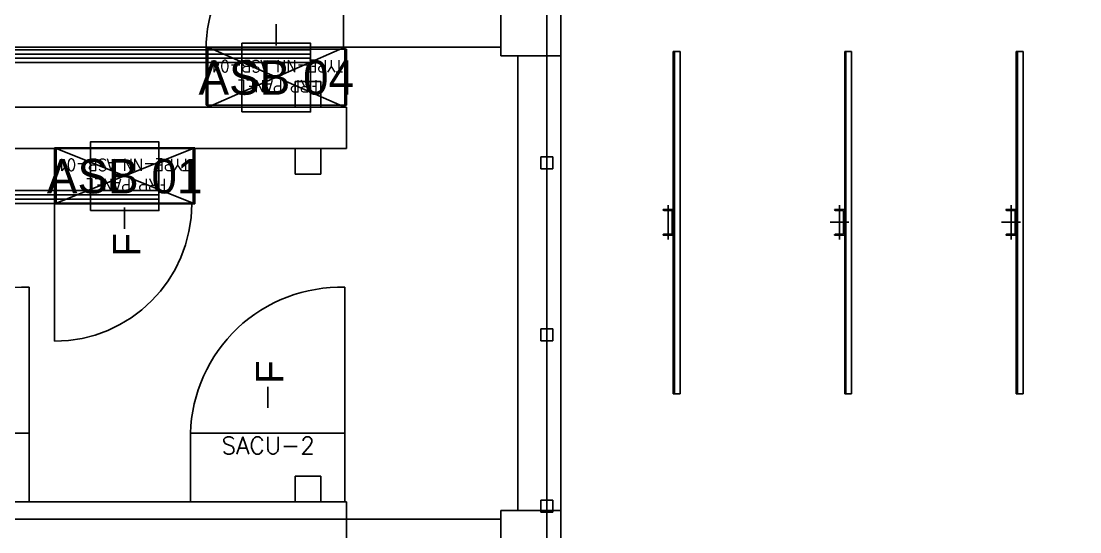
# Model space of a CAD drawing. Header units: metres. Extents: x 531759 to 532310, y 2675082 to 2675319.
# Drawn here: x 532012.23 to 532018.4, y 2675220.07 to 2675223.05 of the extents above; entities that cross this region are included whole.
import ezdxf
from ezdxf.enums import TextEntityAlignment as Align

# ---------------------------------------------------------------- set-up
doc = ezdxf.new("R2010")
doc.units = ezdxf.units.M
doc.header["$MEASUREMENT"] = 0
for name, pattern in [('DASHED', [0.75, 0.5, -0.25]), ('HIDDEN', [0.375, 0.25, -0.125]), ('PHANTOM', [63.5, 31.75, -6.35, 6.35, -6.35, 6.35, -6.35])]:
    doc.linetypes.add(name, pattern=pattern)
for name, color, linetype in [('1', 5, 'Continuous'), ('IDT', 7, 'Continuous'), ('LT Cable(AG) INV to LT Panel BL-14', 2, 'Continuous')]:
    doc.layers.add(name, color=color, linetype=linetype)
doc.styles.add('Arial', font='arial.ttf')
doc.styles.add('RomanS', font='romans.shx')
doc.styles.get("Standard").update_dxf_attribs({"font": 'Adani Regular.ttf'})

# ---------------------------------------------------------------- blocks, each defined once
blk = doc.blocks.new('ASB')
at = {"layer": '1', "color": 5}
blk.add_lwpolyline([(-0.2, -0.2), (0.2, -0.2), (0.2, 0.2), (-0.2, 0.2)], close=True, dxfattribs=at)
at = {"layer": '1', "color": 7}
blk.add_attdef('ID', text='', height=0.2, dxfattribs=at).set_placement((0, 0), align=Align.MIDDLE_CENTER)
blk = doc.blocks.new('IDT')
at = {"layer": 'IDT', "color": 8, "linetype": 'PHANTOM', "ltscale": 0.25}
blk.add_line((25.6331, 9.1603), (25.6331, 16.0353), dxfattribs=at)
at = {"layer": 'IDT', "color": 8}
for p, q in [((25.552, 15.0601), (25.552, 15.4101)), ((25.902, 15.4101), (25.902, 15.0601)), ((25.902, 15.0601), (25.552, 15.0601)), ((25.552, 12.4101), (25.552, 15.0601)), ((25.5981, 15.0703), (25.5981, 15.0003)), ((25.6681, 15.0703), (25.5981, 15.0703)), ((25.6681, 15.0003), (25.6681, 15.0703)), ((25.802, 12.4101), (25.802, 15.0601)), ((25.902, 15.1101), (29.552, 15.1101)), ((25.5981, 15.0003), (25.6681, 15.0003)), ((32.6992, 15.0097), (26.802, 15.0097)), ((26.951, 15.0097), (26.951, 14.8597)), ((27.101, 15.0097), (26.951, 15.0097)), ((27.101, 14.8597), (27.101, 15.0097)), ((26.951, 14.8597), (27.101, 14.8597)), ((25.5981, 14.0703), (25.5981, 14.0003)), ((25.6681, 14.0703), (25.5981, 14.0703)), ((25.6681, 14.0003), (25.6681, 14.0703)), ((25.5981, 14.0003), (25.6681, 14.0003)), ((27.686, 13.2732), (28.504, 13.2732)), ((27.686, 12.9462), (27.686, 13.2732)), ((27.695, 12.9497), (27.695, 13.2697)), ((27.695, 13.2697), (28.495, 13.2697)), ((28.495, 13.2697), (27.695, 12.9497)), ((28.495, 12.9497), (27.695, 13.2697)), ((28.495, 13.2697), (28.495, 12.9497)), ((28.504, 13.2732), (28.504, 12.9462)), ((26.951, 13.0997), (26.951, 12.9497)), ((27.101, 13.0997), (26.951, 13.0997)), ((27.101, 12.9497), (27.101, 13.0997)), ((25.5981, 13.0685), (25.5981, 12.9985)), ((25.6681, 13.0685), (25.5981, 13.0685)), ((25.6681, 12.9985), (25.6681, 13.0685)), ((25.5981, 12.9985), (25.6681, 12.9985)), ((32.6992, 12.9497), (26.802, 12.9497)), ((26.951, 12.9497), (27.101, 12.9497)), ((28.504, 12.9462), (27.686, 12.9462)), ((28.495, 12.9497), (27.695, 12.9497)), ((26.802, 12.7097), (32.6992, 12.7097)), ((26.802, 12.6984), (27.62, 12.6984)), ((26.802, 12.3714), (26.802, 12.6984)), ((26.811, 12.3601), (26.811, 12.7097)), ((26.811, 12.7097), (27.611, 12.7097)), ((27.611, 12.7097), (26.811, 12.3601)), ((27.611, 12.3601), (26.811, 12.7097)), ((26.951, 12.7097), (26.951, 12.5597)), ((27.101, 12.7097), (26.951, 12.7097)), ((27.101, 12.5597), (27.101, 12.7097)), ((27.611, 12.7097), (27.611, 12.3601)), ((27.62, 12.6984), (27.62, 12.3714)), ((26.951, 12.5597), (27.101, 12.5597)), ((25.552, 12.0601), (25.552, 12.4101)), ((25.552, 12.4101), (25.902, 12.4101)), ((25.902, 12.4101), (25.902, 12.0601)), ((25.902, 12.3601), (29.552, 12.3601)), ((27.62, 12.3714), (26.802, 12.3714)), ((27.611, 12.3601), (26.811, 12.3601))]:
    blk.add_line(p, q, dxfattribs=at)
at = {"layer": 'IDT', "color": 8, "linetype": 'HIDDEN', "ltscale": 2.5}
for p, q in [((26.802, 15.2497), (26.802, 15.0097)), ((26.802, 12.9497), (26.802, 12.7097))]:
    blk.add_line(p, q, dxfattribs=at)
at = {"layer": 'IDT', "color": 7}
for p, q in [((27.711, 15.0097), (26.811, 15.0097)), ((26.811, 15.0097), (26.811, 14.6097)), ((27.711, 14.6097), (27.711, 15.0097)), ((29.552, 15.0097), (28.652, 15.0097)), ((28.652, 15.0097), (28.652, 14.6097)), ((26.811, 14.6097), (27.711, 14.6097)), ((28.652, 14.6097), (29.552, 14.6097)), ((27.261, 14.4621), (27.261, 14.4109)), ((27.261, 14.4109), (27.261, 14.3384)), ((28.095, 13.3458), (28.095, 13.4183)), ((28.095, 13.2947), (28.095, 13.3458)), ((27.686, 13.2732), (28.504, 13.2732)), ((27.686, 12.9462), (27.686, 13.2732)), ((28.504, 13.2732), (28.504, 12.9462)), ((28.504, 12.9462), (27.686, 12.9462)), ((26.802, 12.6984), (27.62, 12.6984)), ((26.802, 12.3714), (26.802, 12.6984)), ((27.62, 12.6984), (27.62, 12.3714)), ((27.62, 12.3714), (26.802, 12.3714)), ((27.211, 12.3497), (27.211, 12.2985)), ((27.211, 12.2985), (27.211, 12.226))]:
    blk.add_line(p, q, dxfattribs=at)
at = {"layer": 'IDT', "color": 8, "linetype": 'DASHED', "ltscale": 5}
for p, q in [((26.811, 13.7589), (26.811, 14.6097)), ((26.811, 14.6097), (27.711, 14.6097)), ((28.652, 13.7589), (28.652, 14.6097)), ((28.652, 14.6097), (29.552, 14.6097)), ((28.504, 14.0732), (28.504, 13.2732)), ((28.4602, 13.2732), (27.704, 13.2732)), ((28.504, 13.2732), (28.4602, 13.2732)), ((26.82, 11.5714), (26.82, 12.3714)), ((26.82, 12.3714), (26.8639, 12.3714)), ((26.8639, 12.3714), (27.62, 12.3714))]:
    blk.add_line(p, q, dxfattribs=at)
at = {"layer": 'IDT', "color": 253}
for p, q in [((22.8575, 12.3851), (22.8575, 14.3804)), ((22.8975, 14.3804), (22.8575, 14.3804)), ((22.8975, 12.3851), (22.8975, 14.3804)), ((23.8575, 12.3851), (23.8575, 14.3804)), ((23.8975, 14.3804), (23.8575, 14.3804)), ((23.8975, 12.3851), (23.8975, 14.3804)), ((24.8565, 12.3851), (24.8565, 14.3804)), ((24.8565, 14.3804), (24.8965, 14.3804)), ((24.8965, 12.3851), (24.8965, 14.3804)), ((22.8975, 13.3051), (22.8975, 13.4551)), ((22.8975, 13.4551), (22.9575, 13.4551)), ((23.8975, 13.3051), (23.8975, 13.4551)), ((23.8975, 13.4551), (23.9575, 13.4551)), ((24.8965, 13.3051), (24.8965, 13.4551)), ((24.8965, 13.4551), (24.9565, 13.4551)), ((22.9035, 13.4431), (22.9035, 13.3171)), ((23.9035, 13.4431), (23.9035, 13.3171)), ((24.9025, 13.4431), (24.9025, 13.3171)), ((22.9575, 13.3051), (22.8975, 13.3051)), ((22.9095, 13.3111), (22.9515, 13.3111)), ((22.9575, 13.3051), (22.9575, 13.3051)), ((23.9575, 13.3051), (23.8975, 13.3051)), ((23.9095, 13.3111), (23.9515, 13.3111)), ((23.9575, 13.3051), (23.9575, 13.3051)), ((24.9565, 13.3051), (24.8965, 13.3051)), ((24.9085, 13.3111), (24.9505, 13.3111)), ((24.9565, 13.3051), (24.9565, 13.3051)), ((22.8575, 12.3851), (22.8975, 12.3851)), ((23.8575, 12.3851), (23.8975, 12.3851)), ((24.8565, 12.3851), (24.8965, 12.3851))]:
    blk.add_line(p, q, dxfattribs=at)
at = {"layer": 'IDT', "color": 253, "linetype": 'Continuous', "ltscale": 0.3}
for p, q in [((22.8902, 12.3851), (22.8902, 14.3804)), ((23.8902, 12.3851), (23.8902, 14.3804)), ((24.8892, 12.3851), (24.8892, 14.3804))]:
    blk.add_line(p, q, dxfattribs=at)
at = {"layer": 'IDT', "color": 253, "ltscale": 0.5}
for p, q in [((22.9275, 13.2801), (22.9275, 13.4801)), ((23.9275, 13.2801), (23.9275, 13.4801)), ((24.9265, 13.2801), (24.9265, 13.4801)), ((22.8725, 13.3801), (22.9825, 13.3801)), ((23.8725, 13.3801), (23.9825, 13.3801))]:
    blk.add_line(p, q, dxfattribs=at)
at = {"layer": 'IDT', "color": 253, "linetype": 'ByBlock', "ltscale": 0.5}
for p, q in [((22.9575, 13.4551), (22.9575, 13.4551)), ((23.9575, 13.4551), (23.9575, 13.4551)), ((24.9565, 13.4551), (24.9565, 13.4551)), ((22.9515, 13.4491), (22.9095, 13.4491)), ((23.9515, 13.4491), (23.9095, 13.4491)), ((24.9505, 13.4491), (24.9085, 13.4491))]:
    blk.add_line(p, q, dxfattribs=at)
at = {"layer": 'IDT', "color": 8, "linetype": 'DASHED', "ltscale": 5}
for centre, radius, start, end in [((26.8361, 14.6339), 0.8753, 268.36148, 358.41918), ((28.6771, 14.6339), 0.8753, 268.36148, 358.41918), ((28.504, 13.2732), 0.8, 90, 180), ((26.82, 12.3714), 0.8, 270, 0)]:
    blk.add_arc(centre, radius, start, end, dxfattribs=at)
at = {"layer": 'IDT', "color": 253, "linetype": 'ByBlock', "ltscale": 0.5}
for centre in [(22.9515, 13.4551), (23.9515, 13.4551), (24.9505, 13.4551)]:
    blk.add_arc(centre, 0.006, 270, 0, dxfattribs=at)
at = {"layer": 'IDT', "color": 253}
for centre, start, end in [((22.9095, 13.4431), 90, 180), ((23.9095, 13.4431), 90, 180), ((24.9085, 13.4431), 90, 180), ((22.9095, 13.3171), 180, 270), ((22.9515, 13.3051), 0, 90), ((23.9095, 13.3171), 180, 270), ((23.9515, 13.3051), 0, 90), ((24.9085, 13.3171), 180, 270), ((24.9505, 13.3051), 0, 90)]:
    blk.add_arc(centre, 0.006, start, end, dxfattribs=at)
at = {"layer": 'IDT', "color": 7, "ltscale": 0.1, "style": 'RomanS'}
blk.add_text('SACU-2', height=0.1, rotation=180, dxfattribs=at).set_placement((27.5305, 14.7306))
at = {"layer": 'IDT', "color": 7, "style": 'Arial'}
for p in [(27.1698, 14.3212), (28.0038, 13.5801)]:
    blk.add_text('F', height=0.16, rotation=270, dxfattribs=at).set_placement(p)
at = {"layer": 'IDT', "color": 7, "style": 'RomanS', "width": 0.9}
for s, p in [('FRP PANEL', (27.8518, 13.1269)), ('TYPE-NN ASB-01', (27.7167, 13.0102)), ('FRP PANEL', (26.9678, 12.5521)), ('TYPE-NN ASB-04', (26.8222, 12.4354))]:
    blk.add_text(s, height=0.07, dxfattribs=at).set_placement(p)

msp = doc.modelspace()

# ---------------------------------------------------------------- linework, layer by layer
at = {"layer": 'LT Cable(AG) INV to LT Panel BL-14'}
for points in [[(532013.9203, 2675222.8592), (532008.304, 2675222.8592, -0.103873), (532007.9419, 2675222.9353), (532006.0926, 2675223.7479, 0.042157), (532005.9417, 2675223.7606), (531999.8983, 2675223.7606, 0.414404), (531998.9983, 2675222.86), (531999.0179, 2675192.7252, 0.021484), (531999.0213, 2675192.6479), (531999.0646, 2675192.1492, -0.021647), (531999.0679, 2675192.0714), (531999.0679, 2675177.3647, -0.414214), (531998.1679, 2675176.4647), (531858.8096, 2675176.4647, -0.414214), (531857.9096, 2675177.3647), (531857.9096, 2675177.6898)], [(532013.9203, 2675222.8842), (532008.3073, 2675222.8842, -0.103812), (532007.9455, 2675222.9602), (532006.0947, 2675223.7729, 0.042157), (532005.9438, 2675223.7856), (531999.8733, 2675223.7856, 0.414404), (531998.9733, 2675222.885), (531998.9929, 2675192.7241, 0.021484), (531998.9963, 2675192.6468), (531999.0396, 2675192.1481, -0.021647), (531999.0429, 2675192.0703), (531999.0429, 2675177.3897, -0.414214), (531998.1429, 2675176.4897), (531955.9856, 2675176.4897, -0.414214), (531955.0856, 2675177.3897), (531955.0856, 2675177.6898)], [(532013.9203, 2675222.8342), (532008.3007, 2675222.8342, -0.103935), (532007.9384, 2675222.9104), (532006.0905, 2675223.7229, 0.042157), (532005.9395, 2675223.7356), (531999.9233, 2675223.7356, 0.414404), (531999.0233, 2675222.835), (531999.0429, 2675192.7263, 0.021484), (531999.0463, 2675192.649), (531999.0896, 2675192.1503, -0.021647), (531999.0929, 2675192.0725), (531999.0929, 2675177.3397, -0.414214), (531998.1929, 2675176.4397), (531794.0256, 2675176.4397, -0.414214), (531793.1256, 2675177.3397), (531793.1256, 2675177.6898)], [(532013.9203, 2675222.8092), (532008.2973, 2675222.8092, -0.103997), (532007.9349, 2675222.8855), (532006.0884, 2675223.6979, 0.042157), (532005.9374, 2675223.7106), (531999.9483, 2675223.7106, 0.414404), (531999.0483, 2675222.81), (531999.0679, 2675192.7274, 0.021484), (531999.0713, 2675192.6501), (531999.1146, 2675192.1514, -0.021647), (531999.1179, 2675192.0736), (531999.1179, 2675154.8147, -0.414214), (531998.2179, 2675153.9147), (531988.3776, 2675153.9147, -0.414214), (531987.4776, 2675154.8147), (531987.4776, 2675155.1898)]]:
    msp.add_lwpolyline(points, format="xyb", dxfattribs=at)
at = {"layer": 'LT Cable(AG) INV to LT Panel BL-14', "color": 5}
for points in [[(532013.0363, 2675222.0635), (532007.3335, 2675222.0635, 0.078431), (532007.0563, 2675222.0198), (532006.1592, 2675221.7294, -0.078431), (532005.882, 2675221.6856), (532002.9235, 2675221.6856, 0.414417), (532002.0235, 2675220.785), (532002.0428, 2675192.8565, 0.083556), (532002.0926, 2675192.562), (532002.1932, 2675192.2723, -0.083731), (532002.2429, 2675191.9772), (532002.2429, 2675177.3647, 0.414214), (532003.1429, 2675176.4647), (532274.729, 2675176.4647, 0.414214), (532275.629, 2675177.3647), (532275.629, 2675177.6898)], [(532013.0363, 2675222.0385), (532007.3374, 2675222.0385, 0.078431), (532007.0602, 2675221.9948), (532006.1632, 2675221.7044, -0.078431), (532005.886, 2675221.6606), (532002.9485, 2675221.6606, 0.414417), (532002.0485, 2675220.76), (532002.0678, 2675192.8608, 0.083556), (532002.1176, 2675192.5662), (532002.2182, 2675192.2765, -0.083731), (532002.2679, 2675191.9814), (532002.2679, 2675177.3897, 0.414214), (532003.1679, 2675176.4897), (532177.553, 2675176.4897, 0.414214), (532178.453, 2675177.3897), (532178.453, 2675177.6898)], [(532013.0363, 2675222.0135), (532007.3413, 2675222.0135, 0.078431), (532007.0642, 2675221.9698), (532006.1671, 2675221.6794, -0.078431), (532005.8899, 2675221.6356), (532002.9735, 2675221.6356, 0.414417), (532002.0735, 2675220.735), (532002.0928, 2675192.865, 0.083556), (532002.1426, 2675192.5704), (532002.2432, 2675192.2808, -0.083731), (532002.2929, 2675191.9856), (532002.2929, 2675177.4147, 0.414214), (532003.1929, 2675176.5147), (532112.769, 2675176.5147, 0.414214), (532113.669, 2675177.4147), (532113.669, 2675177.6898)], [(532013.0363, 2675221.9885), (532007.3453, 2675221.9885, 0.078431), (532007.0681, 2675221.9448), (532006.1711, 2675221.6544, -0.078431), (532005.8939, 2675221.6106), (532002.9985, 2675221.6106, 0.414417), (532002.0985, 2675220.71), (532002.1178, 2675192.8692, 0.083556), (532002.1676, 2675192.5747), (532002.2682, 2675192.285, -0.083731), (532002.3179, 2675191.9898), (532002.3179, 2675177.4397, 0.414214), (532003.2179, 2675176.5397), (532015.593, 2675176.5397, 0.414214), (532016.493, 2675177.4397), (532016.493, 2675177.6898)]]:
    msp.add_lwpolyline(points, format="xyb", dxfattribs=at)

# ---------------------------------------------------------------- block references
at = {"layer": '1'}
for p, values in [((532013.7203, 2675222.722), {'ID': 'ASB 04'}), ((532012.8363, 2675222.1472), {'ID': 'ASB 01'})]:
    msp.add_blockref('ASB', p, dxfattribs=at).add_auto_attribs(values)
at = {"layer": 'IDT', "color": 8, "rotation": 180}
msp.add_blockref('IDT', (532040.9313, 2675235.2589), dxfattribs=at)

doc.saveas('drawing.dxf')
